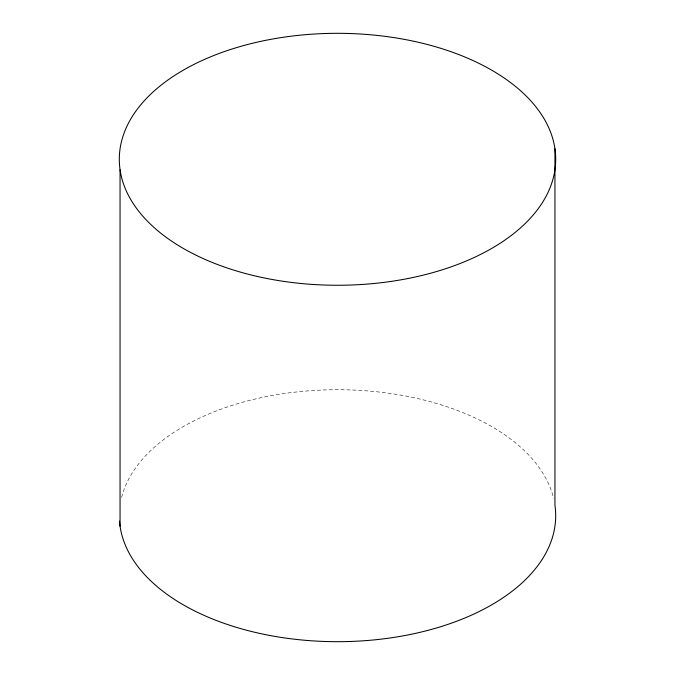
<?xml version="1.0" encoding="UTF-8"?>
<svg xmlns="http://www.w3.org/2000/svg" width="675" height="675" viewBox="0 0 675 675"><rect width="100%" height="100%" fill="white"/><g stroke="black" fill="none" stroke-linecap="round" stroke-linejoin="round"><path stroke-width="0.51" stroke-dasharray="3.38 2.53" d="M121.627 497.365A218.202 125.98 0 0 1 338.344 389.728A218.202 125.98 0 0 1 553.61 498.327"/><path stroke-width="1.01" d="M554.943 148.821L554.943 505.237A218.202 125.98 0 0 1 351.211 641.436A218.202 125.98 0 0 1 119.5 521.066M120.057 169.762L120.057 526.179M196.56 255.462A218.202 125.98 0 0 0 552.226 181.676A218.202 125.98 0 0 0 263.706 40.736A218.202 125.98 0 0 0 196.56 255.462"/></g></svg>
